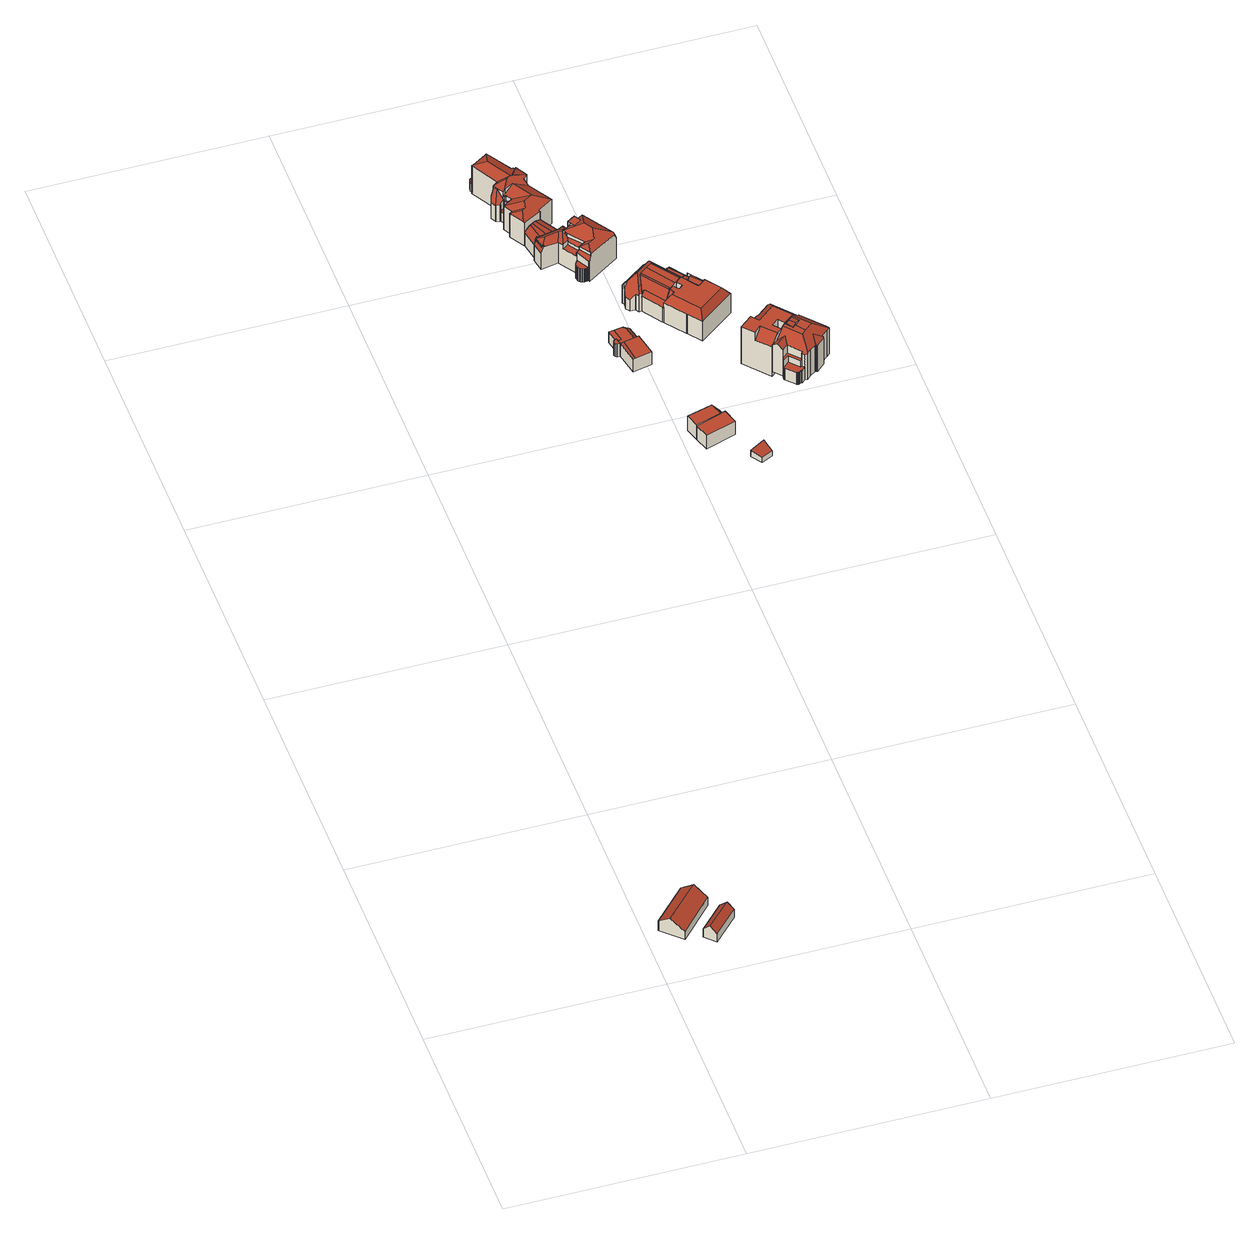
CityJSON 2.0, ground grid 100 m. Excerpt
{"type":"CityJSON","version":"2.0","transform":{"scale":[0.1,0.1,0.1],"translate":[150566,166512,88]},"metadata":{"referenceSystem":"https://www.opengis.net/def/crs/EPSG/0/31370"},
"CityObjects":{
"building1":{"type":"Building","attributes":{"name":"BUILDING","measuredHeight":8.75,"class":"1"},"geometry":[{"type":"MultiSurface","lod":"2","boundaries":[[[0,1,2,3]],[[0,4,5,1]],[[6,2,1,5,7]],[[7,5,4,8]],[[9,3,2,6]],[[8,4,0,3,9]],[[6,7,8,9]]],"semantics":{"surfaces":[{"type":"RoofSurface"},{"type":"WallSurface"},{"type":"GroundSurface"}],"values":[0,0,1,1,1,1,2]}}]},
"building2":{"type":"Building","attributes":{"name":"BUILDING","measuredHeight":7.24,"class":"1"},"geometry":[{"type":"MultiSurface","lod":"2","boundaries":[[[10,11,12,13]],[[11,10,14,15]],[[16,14,10,13,17]],[[17,13,12,18]],[[19,15,14,16]],[[18,12,11,15,19]],[[18,19,16,17]]],"semantics":{"surfaces":[{"type":"RoofSurface"},{"type":"WallSurface"},{"type":"GroundSurface"}],"values":[0,0,1,1,1,1,2]}}]},
"building3":{"type":"Building","attributes":{"name":"BUILDING","measuredHeight":7.81,"class":"1"},"geometry":[{"type":"MultiSurface","lod":"2","boundaries":[[[20,21,22,23,24]],[[20,24,25,26]],[[27,23,22,28]],[[29,26,25,30]],[[28,22,21,31]],[[30,25,24,23,27]],[[31,21,20,26,29]],[[30,27,28,31,29]]],"semantics":{"surfaces":[{"type":"RoofSurface"},{"type":"WallSurface"},{"type":"GroundSurface"}],"values":[0,0,1,1,1,1,1,2]}}]},
"building4":{"type":"Building","attributes":{"name":"BUILDING","measuredHeight":7.39,"class":"1"},"geometry":[{"type":"MultiSurface","lod":"2","boundaries":[[[32,33,34,35,36]],[[37,33,32,38]],[[39,34,33,37]],[[40,36,35,41]],[[38,32,36,40]],[[41,35,34,39]],[[40,41,39,37,38]]],"semantics":{"surfaces":[{"type":"RoofSurface"},{"type":"WallSurface"},{"type":"GroundSurface"}],"values":[0,1,1,1,1,1,2]}}]},
"building5":{"type":"Building","attributes":{"name":"BUILDING","measuredHeight":7.01,"class":"1"},"geometry":[{"type":"MultiSurface","lod":"2","boundaries":[[[42,43,44,45]],[[43,42,46,47]],[[48,47,46,49]],[[50,45,44,51]],[[49,46,42,45,50]],[[51,44,43,47,48]],[[51,48,49,50]]],"semantics":{"surfaces":[{"type":"RoofSurface"},{"type":"WallSurface"},{"type":"GroundSurface"}],"values":[0,0,1,1,1,1,2]}}]},
"building6":{"type":"Building","attributes":{"name":"BUILDING","measuredHeight":7.18,"class":"1"},"geometry":[{"type":"MultiSurface","lod":"2","boundaries":[[[52,53,54,55,56,57,58]],[[59,57,56,60]],[[59,61,62,58,57]],[[63,55,54,64,65]],[[60,56,55,63,66]],[[67,68,69,70,71,72,73,74,75,76,77,78,79,80,81,82,83,84]],[[85,82,81,86]],[[87,61,59,88]],[[89,65,64,90]],[[91,70,69,61,87]],[[92,80,79,93]],[[94,76,75,95]],[[96,66,63,65,89]],[[97,77,76,94]],[[98,83,82,85]],[[99,78,77,97]],[[100,71,70,91]],[[52,58,62,68]],[[90,64,54,53,67,101]],[[102,73,72,103]],[[104,60,66,96]],[[88,59,60,104]],[[53,52,68,67]],[[95,75,74,105]],[[101,67,84,106]],[[105,74,73,102]],[[86,81,80,92]],[[93,79,78,99]],[[103,72,71,100]],[[106,84,83,98]],[[69,68,62,61]],[[88,104,96,89,90,101,106,98,85,86,92,93,99,97,94,95,105,102,103,100,91,87]]],"semantics":{"surfaces":[{"type":"RoofSurface"},{"type":"WallSurface"},{"type":"GroundSurface"}],"values":[0,0,0,0,0,0,1,1,1,1,1,1,1,1,1,1,1,1,1,1,1,1,1,1,1,1,1,1,1,1,1,2]}}]},
"building7":{"type":"Building","attributes":{"name":"BUILDING","measuredHeight":3.21,"class":"1"},"geometry":[{"type":"MultiSurface","lod":"2","boundaries":[[[107,108,109,110]],[[111,108,107,112]],[[113,110,109,114]],[[112,107,110,113]],[[114,109,108,111]],[[114,111,112,113]]],"semantics":{"surfaces":[{"type":"RoofSurface"},{"type":"WallSurface"},{"type":"GroundSurface"}],"values":[0,1,1,1,1,2]}}]},
"building8":{"type":"Building","attributes":{"name":"BUILDING","measuredHeight":8.76,"class":"1"},"geometry":[{"type":"MultiSurface","lod":"2","boundaries":[[[115,116,117,118,119]],[[120,121,122,123,124]],[[115,119,125,126]],[[126,125,120,124]],[[127,122,121,128]],[[129,118,117,130]],[[128,121,120,125,119,118,129]],[[131,116,115,126,124,123,132]],[[132,123,122,127]],[[130,117,116,131]],[[131,132,127,128,129,130]]],"semantics":{"surfaces":[{"type":"RoofSurface"},{"type":"WallSurface"},{"type":"GroundSurface"}],"values":[0,0,0,0,1,1,1,1,1,1,2]}}]},
"building9":{"type":"Building","attributes":{"name":"BUILDING","measuredHeight":17.05,"class":"1"},"geometry":[{"type":"MultiSurface","lod":"2","boundaries":[[[133,134,135,136,137,138,139,140]],[[141,142,143,144,145,146]],[[141,146,135,147]],[[146,145,148,149,150,151,152,153,136,135]],[[154,155,156]],[[157,158,159,160]],[[161,162,159,158,156,155,163,164,165]],[[166,167,168,169,170]],[[160,159,162,171,172]],[[134,173,147,135]],[[174,175,173,134,133]],[[176,177,153]],[[178,179,180,171,162,148,181]],[[182,183,184,185,186,187]],[[188,189,190,191,192,193]],[[148,162,161,149]],[[194,195,196,197,198,199]],[[156,158,157,154]],[[182,200,201,202,183]],[[203,153,152,204]],[[205,137,176,153,203]],[[206,194,199,207]],[[177,176,137,136]],[[208,185,184,209]],[[207,199,198,210]],[[211,197,196,212]],[[213,202,201,214]],[[215,165,164,216]],[[153,177,136]],[[212,196,195,217]],[[218,133,140,219]],[[195,194,175,174]],[[220,139,138,221]],[[192,191,172,171]],[[222,151,150,223]],[[189,188,168,167]],[[221,138,137,205]],[[223,150,149,161,224]],[[210,198,197,211]],[[169,168,188,179,178,187]],[[225,141,147,226]],[[145,144,178,181]],[[227,170,186,185,208]],[[224,161,165,215]],[[228,173,175,194,206]],[[188,193,180,179]],[[204,152,151,222]],[[217,195,174,133,218]],[[229,183,202,213]],[[190,189,167,166]],[[214,201,200,230]],[[231,154,157,232]],[[193,192,171,180]],[[143,142,200,182]],[[187,186,170,169]],[[209,184,183,229]],[[233,163,155,154,231]],[[219,140,139,220]],[[230,200,142,141,225]],[[148,145,181]],[[234,191,190,166,170,227]],[[235,160,172,191,234]],[[144,143,182,187,178]],[[216,164,163,233]],[[232,157,160,235]],[[226,147,173,228]],[[233,231,232,235,234,227,208,209,229,213,214,230,225,226,228,206,207,210,211,212,217,218,219,220,221,205,203,204,222,223,224,215,216]]],"semantics":{"surfaces":[{"type":"RoofSurface"},{"type":"WallSurface"},{"type":"GroundSurface"}],"values":[0,0,0,0,0,0,0,0,0,0,0,0,0,0,0,0,0,0,0,1,1,1,1,1,1,1,1,1,1,1,1,1,1,1,1,1,1,1,1,1,1,1,1,1,1,1,1,1,1,1,1,1,1,1,1,1,1,1,1,1,1,1,1,1,1,1,2]}}]},
"building10":{"type":"Building","attributes":{"name":"BUILDING","measuredHeight":15.62,"class":"1"},"geometry":[{"type":"MultiSurface","lod":"2","boundaries":[[[236,237,238,239]],[[240,241,242,243,244]],[[245,246,247,248,249,250,251,252,253,254,255,256,257,258,259,260,261,262,263,264,265,266,267,268,269]],[[270,271,272,273]],[[274,240,244,275,276,277,278,279,280]],[[281,282,283,284]],[[285,286,287,288,289,290,291,292,293,294]],[[274,295,296,241,240]],[[283,297,298,299,300,301,302,303,304,305,284]],[[293,292,272,271,306,307,308]],[[309,294,293,308]],[[310,311,312,313,314,315]],[[273,272,292,291]],[[316,317,315,318,319,320,321]],[[277,322,278]],[[322,277,276,323,324,325]],[[243,326,327,328,329]],[[330,321,320,328]],[[331,332,333,285,294,309,334,335,336]],[[274,280,337,338,295]],[[339,340,341,342,343,344,345,346]],[[347,348,349,350,351,352,295,353,354,280]],[[355,356,357,336,335,358]],[[359,302,301,346,360]],[[316,321,239,238]],[[309,308,297,283]],[[291,290,320,319]],[[286,285,275,244]],[[290,289,328,320]],[[361,284,305,362]],[[288,287,243,329]],[[127,322,325,363]],[[364,266,265,365]],[[366,263,262,367]],[[321,330,236,239]],[[362,305,304,368]],[[270,273,318,315]],[[369,267,266,364]],[[330,328,327]],[[326,243,242]],[[367,262,261,370]],[[271,270,315,314]],[[306,271,314,313]],[[371,340,339,372]],[[334,309,283,282]],[[333,332,323,276]],[[373,254,253,374]],[[280,354,337]],[[375,341,340,371]],[[376,343,342,377]],[[378,241,296,352,351,379]],[[315,317,310]],[[380,247,246,381]],[[382,350,349,383]],[[384,303,302,359]],[[381,246,245,385]],[[386,258,257,387]],[[353,295,338]],[[289,288,329,328]],[[339,346,301,300]],[[358,335,334]],[[387,257,256,388]],[[389,252,251,390]],[[391,269,268,392]],[[393,344,343,376]],[[394,248,247,380]],[[128,278,322,127]],[[379,351,350,382]],[[395,299,298,307,306,313,312,396]],[[273,291,319,318]],[[357,356,325,324,331]],[[365,265,264,397]],[[336,357,331]],[[129,348,347,279,278,128]],[[245,269,311,310]],[[398,345,344,393]],[[237,236,330,327,326,242]],[[354,353,338,337]],[[390,251,250,399]],[[308,307,298,297]],[[377,342,341,375]],[[383,349,348,129]],[[363,325,356,355,281,284,361]],[[399,250,249,400]],[[285,333,276,275]],[[287,286,244,243]],[[355,358,334,282,281]],[[370,261,260,401]],[[347,280,279]],[[402,255,254,373]],[[385,245,310,317,316,238,237,242,241,378]],[[397,264,263,366]],[[368,304,303,384]],[[401,260,259,403]],[[360,346,345,398]],[[388,256,255,402]],[[400,249,248,394]],[[372,339,300,299,395]],[[295,352,296]],[[374,253,252,389]],[[392,268,267,369]],[[332,331,324,323]],[[396,312,311,269,391]],[[403,259,258,386]],[[129,128,127,363,361,362,368,384,359,360,398,393,376,377,375,371,372,395,396,391,392,369,364,365,397,366,367,370,401,403,386,387,388,402,373,374,389,390,399,400,394,380,381,385,378,379,382,383]]],"semantics":{"surfaces":[{"type":"RoofSurface"},{"type":"WallSurface"},{"type":"GroundSurface"}],"values":[0,0,0,0,0,0,0,0,0,0,0,0,0,0,0,0,0,0,0,0,0,0,0,1,1,1,1,1,1,1,1,1,1,1,1,1,1,1,1,1,1,1,1,1,1,1,1,1,1,1,1,1,1,1,1,1,1,1,1,1,1,1,1,1,1,1,1,1,1,1,1,1,1,1,1,1,1,1,1,1,1,1,1,1,1,1,1,1,1,1,1,1,1,1,1,1,1,1,1,1,1,1,1,1,2]}}]},
"building11":{"type":"Building","attributes":{"name":"BUILDING","measuredHeight":14.69,"class":"1"},"geometry":[{"type":"MultiSurface","lod":"2","boundaries":[[[404,405,406,407]],[[408,409,410,411,412,413]],[[414,415,405,404,416,417]],[[418,419,420,421]],[[408,422,410,409]],[[423,424,425,422,408,413,426,427,428]],[[424,429,430,425]],[[431,417,416,432,433]],[[418,434,423,428,435,436,419]],[[413,412,437,426]],[[404,407,432,416]],[[418,421,438,439,434]],[[440,415,414,441,442,443]],[[444,445,446,426,437]],[[435,428,427,445,444,406,405,415,440,447]],[[422,425,448,449,450,411,410]],[[450,449,451,452,453]],[[454,424,423,434,455,456,457,458,459,460,461]],[[443,420,419,462,463,447,440]],[[441,414,417,431,464]],[[419,436,462]],[[465,438,421,420,466]],[[467,454,461,468]],[[468,461,460,469]],[[445,427,446]],[[469,460,459,470]],[[471,457,456,472]],[[473,443,442,464,474]],[[470,459,458,475]],[[476,451,430,429,454,467]],[[466,420,443,473]],[[474,464,431,477]],[[427,426,446]],[[436,435,463,462]],[[455,434,439]],[[477,431,433,478]],[[479,452,451,476]],[[425,430,451,448]],[[435,447,463]],[[475,458,457,471]],[[480,453,452,479]],[[424,454,429]],[[441,464,442]],[[472,456,455,439,438,465]],[[478,433,432,407,406,444,437,412,411,450,453,480]],[[451,449,448]],[[466,473,474,477,478,480,479,476,467,468,469,470,475,471,472,465]]],"semantics":{"surfaces":[{"type":"RoofSurface"},{"type":"WallSurface"},{"type":"GroundSurface"}],"values":[0,0,0,0,0,0,0,0,0,0,0,0,0,0,0,0,0,0,0,0,1,1,1,1,1,1,1,1,1,1,1,1,1,1,1,1,1,1,1,1,1,1,1,1,1,1,2]}}]},
"building12":{"type":"Building","attributes":{"name":"BUILDING","measuredHeight":14.41,"class":"1"},"geometry":[{"type":"MultiSurface","lod":"2","boundaries":[[[481,482,483,484,485]],[[486,487,488,489,490]],[[491,492,493,494,495,496]],[[497,498,499,500,501]],[[502,503,504,505]],[[506,505,507]],[[508,490,489,509]],[[503,510,511,508,509,504]],[[512,504,509,489,488,513,514,515,492,491,516,517,518,519,520,507]],[[521,522,523,495,494,483,482]],[[524,525,526,527,528]],[[529,530,531,481,485]],[[532,533,534,522,498,497]],[[514,513,483,494]],[[487,486,529,485]],[[515,514,494,493]],[[535,510,503,536]],[[517,516,524,528]],[[522,534,523]],[[512,507,505]],[[513,488,484,483]],[[521,482,499,498]],[[537,511,510,535]],[[492,515,493]],[[520,519,526,525]],[[522,521,498]],[[534,533,495,523]],[[538,530,529,486,490,539]],[[533,532,496,495]],[[540,508,511,537]],[[482,481,500,499]],[[518,517,528,527]],[[488,487,485,484]],[[504,512,505]],[[481,531,501,500]],[[519,518,527,526]],[[539,490,508,540]],[[536,503,502,506,507,520,525,524,516,491,496,532,497,501,531,530,538]],[[505,506,502]],[[536,538,539,540,537,535]]],"semantics":{"surfaces":[{"type":"RoofSurface"},{"type":"WallSurface"},{"type":"GroundSurface"}],"values":[0,0,0,0,0,0,0,0,0,0,0,0,0,1,1,1,1,1,1,1,1,1,1,1,1,1,1,1,1,1,1,1,1,1,1,1,1,1,1,2]}}]},
"building13":{"type":"Building","attributes":{"name":"BUILDING","measuredHeight":20.08,"class":"1"},"geometry":[{"type":"MultiSurface","lod":"2","boundaries":[[[541,542,543,544,545,546,547,548,549,550,551,552]],[[551,550,553,554]],[[555,552,551,554,556,557,558,559]],[[560,561,562,563]],[[564,565,545,544]],[[547,546,562,561]],[[566,565,564,543,542,567]],[[568,559,558,569]],[[570,557,556,571]],[[571,556,554,553,572]],[[548,547,561,560]],[[549,548,560,563]],[[573,555,559,568]],[[569,558,557,570]],[[567,542,541,555,573]],[[544,543,564]],[[541,552,555]],[[572,553,550,549,563,562,546,545,565,566]],[[566,567,573,568,569,570,571,572]]],"semantics":{"surfaces":[{"type":"RoofSurface"},{"type":"WallSurface"},{"type":"GroundSurface"}],"values":[0,0,0,0,0,1,1,1,1,1,1,1,1,1,1,1,1,1,2]}}]},
"building14":{"type":"Building","attributes":{"name":"BUILDING","measuredHeight":18.89,"class":"1"},"geometry":[{"type":"MultiSurface","lod":"2","boundaries":[[[574,575,576,577,578,579,580,581,582]],[[583,584,585,586,587,588,589,590,591,592,593,594,595,596]],[[597,598,599,600,601,602,603]],[[604,582,581,605,606,607,608,609,610,611,612,613,614,615,616]],[[617,618,619,620,621,622,623,624,625,626,627,628,629,630,631,632,633,634,635,636,637,638,639,640,641,642]],[[643,644,645,646,604,616,647,648]],[[575,649,650,576]],[[650,651,577,576]],[[652,653,654,655,656,657,658]],[[659,660,661,662]],[[615,663,664,665,666,647,616]],[[648,574,582,604,646,667,668,669,670,643]],[[671,659,662,672,673,674]],[[675,602,601,676]],[[677,655,654,678]],[[673,672,646,645]],[[679,588,587,680]],[[641,640,594,593]],[[681,649,575,574,648,647,666,682]],[[683,663,615,684]],[[685,632,631,686]],[[599,598,609,608]],[[678,654,653,687]],[[688,634,633,689]],[[690,610,597,603,691]],[[617,642,592,591]],[[661,660,669,668]],[[692,605,581,693]],[[694,628,627,695]],[[696,618,617,697]],[[698,613,612,699]],[[687,653,664,663,683]],[[691,603,602,675]],[[700,608,607,701]],[[697,617,591,590,702]],[[703,600,599,608,700]],[[686,631,630,704]],[[705,620,619,706]],[[704,630,629,707]],[[662,661,668,667]],[[640,639,580,579,594]],[[693,581,580,639,708]],[[671,674,644,643]],[[702,590,589,588,679]],[[709,586,585,710]],[[711,635,634,688]],[[712,657,656,713]],[[713,656,655,677]],[[714,622,621,715]],[[716,658,657,712]],[[659,671,643,670]],[[717,606,605,692]],[[718,637,636,635,711]],[[653,652,665,664]],[[719,614,613,698]],[[660,659,670,669]],[[720,583,651,650,649,681]],[[721,584,583,720]],[[722,652,658,716]],[[642,641,593,592]],[[723,611,610,690]],[[598,597,610,609]],[[707,629,628,694]],[[689,633,632,685]],[[699,612,611,723]],[[724,624,623,725]],[[578,577,596,595]],[[682,666,665,652,722]],[[676,601,600,703]],[[708,639,638,726]],[[579,578,595,594]],[[727,625,624,724]],[[706,619,618,696]],[[674,673,645,644]],[[680,587,586,709]],[[728,626,625,727]],[[701,607,606,717]],[[695,627,626,728]],[[710,585,584,721]],[[715,621,620,705]],[[725,623,622,714]],[[684,615,614,719]],[[577,651,583,596]],[[672,662,667,646]],[[726,638,637,718]],[[681,682,722,716,712,713,677,678,687,683,684,719,698,699,723,690,691,675,676,703,700,701,717,692,693,708,726,718,711,688,689,685,686,704,707,694,695,728,727,724,725,714,715,705,706,696,697,702,679,680,709,710,721,720]]],"semantics":{"surfaces":[{"type":"RoofSurface"},{"type":"WallSurface"},{"type":"GroundSurface"}],"values":[0,0,0,0,0,0,0,0,0,0,0,0,0,1,1,1,1,1,1,1,1,1,1,1,1,1,1,1,1,1,1,1,1,1,1,1,1,1,1,1,1,1,1,1,1,1,1,1,1,1,1,1,1,1,1,1,1,1,1,1,1,1,1,1,1,1,1,1,1,1,1,1,1,1,1,1,1,1,1,1,1,1,1,1,1,2]}}]}
},
"vertices":[
[46,104,252],[192,255,252],[151,293,212],[10,140,216],[93,59,205],[236,214,208],[151,293,165],[236,214,165],[93,59,165],[10,140,165],
[186,28,238],[290,136,238],[267,158,208],[164,50,209],[208,6,209],[312,115,210],[208,6,166],[164,50,166],[267,158,166],[312,115,166],
[1149,2852,132],[1170,2859,106],[1158,2897,105],[1134,2908,127],[1130,2907,132],[1021,2874,135],[1040,2816,135],[1134,2908,57],[1158,2897,57],[1040,2816,57],[1021,2874,57],[1170,2859,57],
[1039,2815,132],[1060,2752,130],[1190,2794,129],[1170,2859,131],[1040,2816,132],[1060,2752,58],[1039,2815,58],[1190,2794,58],[1040,2816,58],[1170,2859,58],
[937,3272,108],[922,3373,109],[907,3370,106],[928,3270,105],[1009,3287,107],[988,3386,109],[988,3386,39],[1009,3287,39],[928,3270,39],[907,3370,39],
[904,3387,108],[907,3370,108],[968,3382,109],[955,3443,108],[941,3452,108],[907,3446,108],[919,3390,108],[889,3459,93],[952,3473,89],[901,3401,94],[904,3387,94],[974,3457,88],[988,3386,89],[985,3405,89],[974,3458,88],[907,3370,105],[904,3387,105],[901,3401,105],[894,3398,105],[892,3397,105],[891,3396,105],[889,3394,105],[888,3392,105],[887,3390,105],[886,3387,105],[886,3385,105],[886,3382,105],[888,3379,105],[890,3376,105],[892,3374,105],[895,3372,105],[896,3372,105],[898,3372,105],[895,3372,37],[892,3374,37],[901,3401,37],[889,3459,37],[985,3405,37],[988,3386,37],[894,3398,37],[890,3376,37],[888,3379,37],[886,3387,37],[887,3390,37],[974,3458,37],[886,3385,37],[896,3372,37],[886,3382,37],[892,3397,37],[907,3370,37],[889,3394,37],[891,3396,37],[952,3473,37],[888,3392,37],[898,3372,37],
[1206,2649,101],[1238,2602,96],[1287,2625,96],[1273,2689,101],[1238,2602,69],[1206,2649,69],[1273,2689,69],[1287,2625,69],
[783,4119,97],[756,4104,85],[754,4102,83],[770,4016,82],[803,4022,96],[867,4034,97],[871,4035,96],[892,4048,86],[832,4148,86],[809,4135,97],[834,4028,99],[793,4126,98],[892,4048,12],[871,4035,12],[770,4016,12],[754,4102,12],[756,4104,12],[832,4148,12],
[725,4494,156],[711,4433,175],[772,4332,175],[779,4332,172],[811,4391,148],[805,4387,151],[802,4391,151],[791,4386,156],[695,4318,153],[696,4315,152],[706,4301,153],[722,4274,153],[731,4280,158],[752,4320,175],[718,4333,155],[771,4303,157],[833,4300,132],[821,4321,150],[838,4332,151],[835,4336,154],[841,4340,152],[715,4171,133],[752,4111,134],[761,4156,148],[729,4180,132],[777,4166,148],[782,4196,157],[706,4219,133],[895,4194,133],[821,4219,158],[756,4104,130],[832,4148,130],[829,4153,132],[726,4240,57],[738,4247,64],[726,4267,64],[722,4274,64],[711,4268,57],[748,4245,133],[730,4234,132],[651,4449,156],[719,4490,156],[657,4452,156],[811,4391,150],[779,4332,175],[722,4274,130],[726,4267,130],[732,4271,133],[731,4280,135],[706,4301,148],[691,4270,91],[693,4270,94],[707,4265,92],[711,4268,98],[722,4274,111],[726,4267,107],[738,4247,107],[726,4240,107],[730,4234,108],[748,4245,108],[732,4271,107],[657,4452,50],[719,4490,51],[711,4503,50],[694,4508,49],[653,4482,49],[649,4465,49],[696,4315,145],[683,4306,113],[679,4292,92],[841,4340,5],[835,4336,5],[811,4391,5],[657,4452,5],[649,4465,5],[707,4265,5],[693,4270,5],[653,4482,5],[694,4508,5],[711,4503,5],[679,4292,5],[683,4306,5],[829,4153,5],[832,4148,5],[719,4490,5],[725,4494,5],[791,4386,5],[802,4391,5],[805,4387,5],[838,4332,5],[821,4321,5],[895,4194,5],[695,4318,5],[718,4333,5],[711,4268,5],[651,4449,5],[691,4270,5],[696,4315,5],[715,4171,5],[729,4180,5],[756,4104,5],[730,4234,5],[706,4219,5],
[886,3964,103],[862,3947,103],[897,3894,103],[922,3909,103],[863,4005,143],[847,3968,124],[862,3947,124],[875,3993,145],[877,3999,148],[900,3889,82],[895,3883,82],[892,3880,82],[890,3876,82],[889,3874,82],[888,3872,82],[888,3870,82],[887,3866,82],[887,3863,82],[888,3859,82],[888,3855,82],[889,3851,82],[891,3848,82],[893,3844,82],[896,3842,82],[899,3839,82],[903,3837,82],[906,3836,82],[910,3835,82],[913,3835,82],[917,3835,82],[920,3835,82],[922,3836,82],[925,3836,82],[929,3837,82],[908,3890,154],[939,3844,154],[945,3881,169],[910,3889,155],[802,3992,143],[883,3994,151],[882,4000,147],[885,4009,143],[871,4035,126],[776,4017,125],[778,4007,131],[938,4044,121],[943,4036,142],[974,4056,142],[977,4070,120],[883,3994,155],[877,3999,153],[875,3993,151],[883,3991,154],[887,3976,151],[936,3908,154],[937,3907,154],[973,3898,169],[981,3941,186],[957,3978,186],[786,3968,131],[788,3957,125],[1057,3924,145],[1062,3917,145],[1070,3922,125],[1066,3929,125],[1039,3972,123],[993,4045,121],[998,4049,108],[983,4073,107],[978,4069,120],[942,3839,150],[1062,3917,150],[1057,3924,156],[974,4056,154],[900,3889,126],[929,3837,119],[932,3832,119],[942,3839,141],[939,3844,140],[908,3890,139],[897,3894,118],[900,3889,128],[910,3889,142],[937,3907,143],[936,3908,140],[922,3909,119],[892,4048,126],[886,3999,145],[911,4016,128],[906,4024,127],[862,3947,126],[886,3964,127],[887,3976,133],[883,3991,142],[886,3964,119],[911,4016,154],[886,3999,154],[882,4000,152],[943,4036,154],[956,4015,168],[925,3995,168],[772,4006,127],[780,3967,127],[1066,3929,80],[1070,3938,80],[1071,3947,80],[1069,3955,80],[1064,3963,80],[1057,3969,80],[1048,3972,80],[1039,3972,80],[776,4017,131],[770,4016,118],[771,4013,117],[763,4011,98],[774,3954,97],[788,3957,131],[780,3967,116],[772,4006,115],[938,4044,168],[906,4024,168],[911,4016,168],[943,4036,168],[993,4045,12],[1039,3972,12],[977,4070,12],[978,4069,12],[906,4024,12],[920,3835,12],[917,3835,12],[910,3835,12],[906,3836,12],[983,4073,12],[922,3836,12],[903,3837,12],[1070,3938,12],[1066,3929,12],[888,3859,12],[887,3863,12],[1071,3947,12],[1064,3963,12],[1069,3955,12],[847,3968,12],[774,3954,12],[892,3880,12],[895,3883,12],[763,4011,12],[771,4013,12],[998,4049,12],[900,3889,12],[893,3844,12],[891,3848,12],[889,3851,12],[887,3866,12],[888,3870,12],[929,3837,12],[925,3836,12],[1057,3969,12],[890,3876,12],[1070,3922,12],[932,3832,12],[913,3835,12],[1048,3972,12],[888,3872,12],[889,3874,12],[899,3839,12],[888,3855,12],[896,3842,12],
[1201,3665,158],[1188,3655,158],[1233,3594,158],[1245,3604,158],[1086,3659,169],[1167,3546,170],[1161,3542,169],[1164,3538,169],[1195,3564,171],[1114,3681,171],[1195,3685,127],[1192,3677,134],[1205,3670,156],[1211,3698,125],[1062,3684,138],[1129,3735,136],[1124,3745,124],[1055,3694,125],[1080,3653,168],[1072,3657,180],[1065,3619,138],[1076,3627,139],[1139,3698,170],[1142,3702,172],[1135,3703,180],[1059,3596,121],[1069,3598,117],[1213,3718,106],[1249,3608,156],[1277,3630,104],[1031,3664,135],[1138,3725,156],[1131,3726,149],[1222,3586,170],[1011,3663,124],[1017,3654,135],[1151,3730,137],[1198,3694,119],[1185,3698,128],[1157,3738,127],[1228,3590,168],[1225,3594,168],[1142,3702,169],[1150,3723,145],[1069,3598,102],[1082,3608,128],[1144,3521,127],[1069,3598,107],[1126,3516,105],[1130,3510,105],[1059,3596,110],[1017,3654,111],[1019,3652,111],[1017,3651,107],[1014,3629,85],[1026,3612,85],[1048,3610,109],[1049,3611,112],[1131,3726,145],[1138,3725,145],[1185,3698,105],[1011,3663,25],[1124,3745,25],[1059,3596,25],[1049,3611,25],[1048,3610,25],[1026,3612,25],[1017,3651,25],[1019,3652,25],[1157,3738,25],[1185,3698,25],[1014,3629,25],[1069,3598,25],[1213,3718,25],[1277,3630,25],[1126,3516,25],[1130,3510,25],
[1274,3602,156],[1268,3597,157],[1310,3545,158],[1312,3547,157],[1311,3553,156],[1318,3577,132],[1311,3553,165],[1312,3547,170],[1360,3482,170],[1395,3479,131],[1227,3590,170],[1229,3587,170],[1279,3522,167],[1283,3525,158],[1249,3573,158],[1234,3595,158],[1250,3608,156],[1262,3593,156],[1268,3597,144],[1274,3602,131],[1262,3618,132],[1147,3524,131],[1130,3510,131],[1165,3507,170],[1177,3518,167],[1147,3524,133],[1164,3538,170],[1243,3363,132],[1248,3397,170],[1197,3423,132],[1198,3423,132],[1177,3518,170],[1310,3545,170],[1283,3525,170],[1279,3522,170],[1200,3567,170],[1215,3548,170],[1218,3542,170],[1200,3528,170],[1181,3552,170],[1262,3593,158],[1259,3586,158],[1254,3577,158],[1200,3567,123],[1181,3552,126],[1200,3528,126],[1218,3542,124],[1215,3548,124],[1318,3577,126],[1277,3630,127],[1262,3618,156],[1234,3595,161],[1249,3573,161],[1254,3577,160],[1197,3423,26],[1130,3510,26],[1198,3423,26],[1277,3630,26],[1395,3479,26],[1243,3363,26],
[1402,3251,215],[1349,3206,215],[1391,3158,216],[1422,3188,216],[1473,3127,217],[1495,3145,216],[1469,3176,216],[1497,3200,216],[1522,3169,216],[1564,3206,216],[1502,3281,215],[1429,3219,215],[1593,3231,177],[1507,3327,182],[1402,3251,173],[1500,3334,172],[1449,3291,172],[1443,3298,163],[1395,3258,163],[1497,3200,149],[1469,3176,149],[1495,3145,142],[1522,3169,142],[1391,3158,173],[1442,3100,175],[1442,3100,16],[1349,3206,16],[1395,3258,16],[1443,3298,16],[1449,3291,16],[1500,3334,16],[1593,3231,16],[1402,3251,16],
[1502,3152,224],[1466,3120,186],[1501,3118,205],[1498,3083,185],[1543,3031,185],[1538,3026,180],[1547,3015,180],[1559,3015,184],[1561,3084,224],[1475,3063,143],[1473,3058,143],[1472,3057,143],[1472,3056,143],[1472,3055,143],[1472,3051,143],[1472,3050,143],[1472,3048,143],[1472,3046,143],[1495,3065,143],[1533,3022,144],[1538,3026,144],[1543,3031,144],[1498,3083,143],[1644,3083,188],[1606,3087,210],[1603,3048,189],[1607,3047,186],[1610,3045,183],[1646,3077,183],[1645,3079,185],[1581,3103,225],[1576,3031,184],[1598,3046,182],[1599,3047,182],[1603,3048,180],[1606,3087,202],[1644,3083,180],[1645,3087,181],[1646,3088,182],[1644,3090,185],[1668,3111,184],[1683,3124,185],[1614,3130,224],[1472,3046,105],[1473,3044,105],[1474,3043,105],[1475,3041,105],[1476,3039,105],[1509,3004,105],[1510,3003,105],[1511,3002,108],[1512,3001,108],[1514,3001,108],[1516,3001,108],[1517,3000,108],[1519,3000,108],[1520,3000,108],[1521,3001,108],[1522,3001,108],[1523,3001,108],[1524,3002,108],[1525,3002,108],[1527,3004,108],[1529,3006,108],[1532,3002,108],[1547,3015,112],[1538,3026,113],[1533,3022,111],[1495,3065,111],[1530,3168,225],[1549,3186,225],[1572,3160,225],[1551,3141,225],[1555,3198,224],[1526,3173,225],[1442,3100,186],[1459,3081,205],[1475,3063,185],[1641,3177,117],[1674,3140,117],[1676,3150,117],[1674,3160,117],[1668,3169,117],[1660,3175,117],[1651,3178,117],[1533,3171,231],[1517,3157,228],[1539,3131,228],[1555,3146,231],[1683,3129,183],[1674,3140,183],[1641,3177,183],[1593,3231,185],[1555,3146,226],[1539,3131,225],[1517,3157,225],[1533,3171,226],[1530,3168,232],[1551,3141,232],[1572,3160,228],[1549,3186,228],[1646,3077,43],[1610,3045,43],[1674,3160,43],[1676,3150,43],[1472,3051,43],[1472,3055,43],[1442,3100,43],[1593,3231,43],[1683,3129,43],[1683,3124,43],[1522,3001,43],[1521,3001,43],[1674,3140,43],[1524,3002,43],[1523,3001,43],[1644,3083,43],[1645,3079,43],[1576,3031,43],[1559,3015,43],[1517,3000,43],[1516,3001,43],[1473,3044,43],[1472,3046,43],[1644,3090,43],[1646,3088,43],[1603,3048,43],[1599,3047,43],[1472,3048,43],[1607,3047,43],[1520,3000,43],[1475,3041,43],[1474,3043,43],[1519,3000,43],[1547,3015,43],[1472,3056,43],[1472,3057,43],[1525,3002,43],[1660,3175,43],[1668,3169,43],[1509,3004,43],[1476,3039,43],[1651,3178,43],[1598,3046,43],[1529,3006,43],[1668,3111,43],[1475,3063,43],[1473,3058,43],[1641,3177,43],[1645,3087,43],[1511,3002,43],[1510,3003,43],[1532,3002,43],[1512,3001,43],[1514,3001,43]
]}
